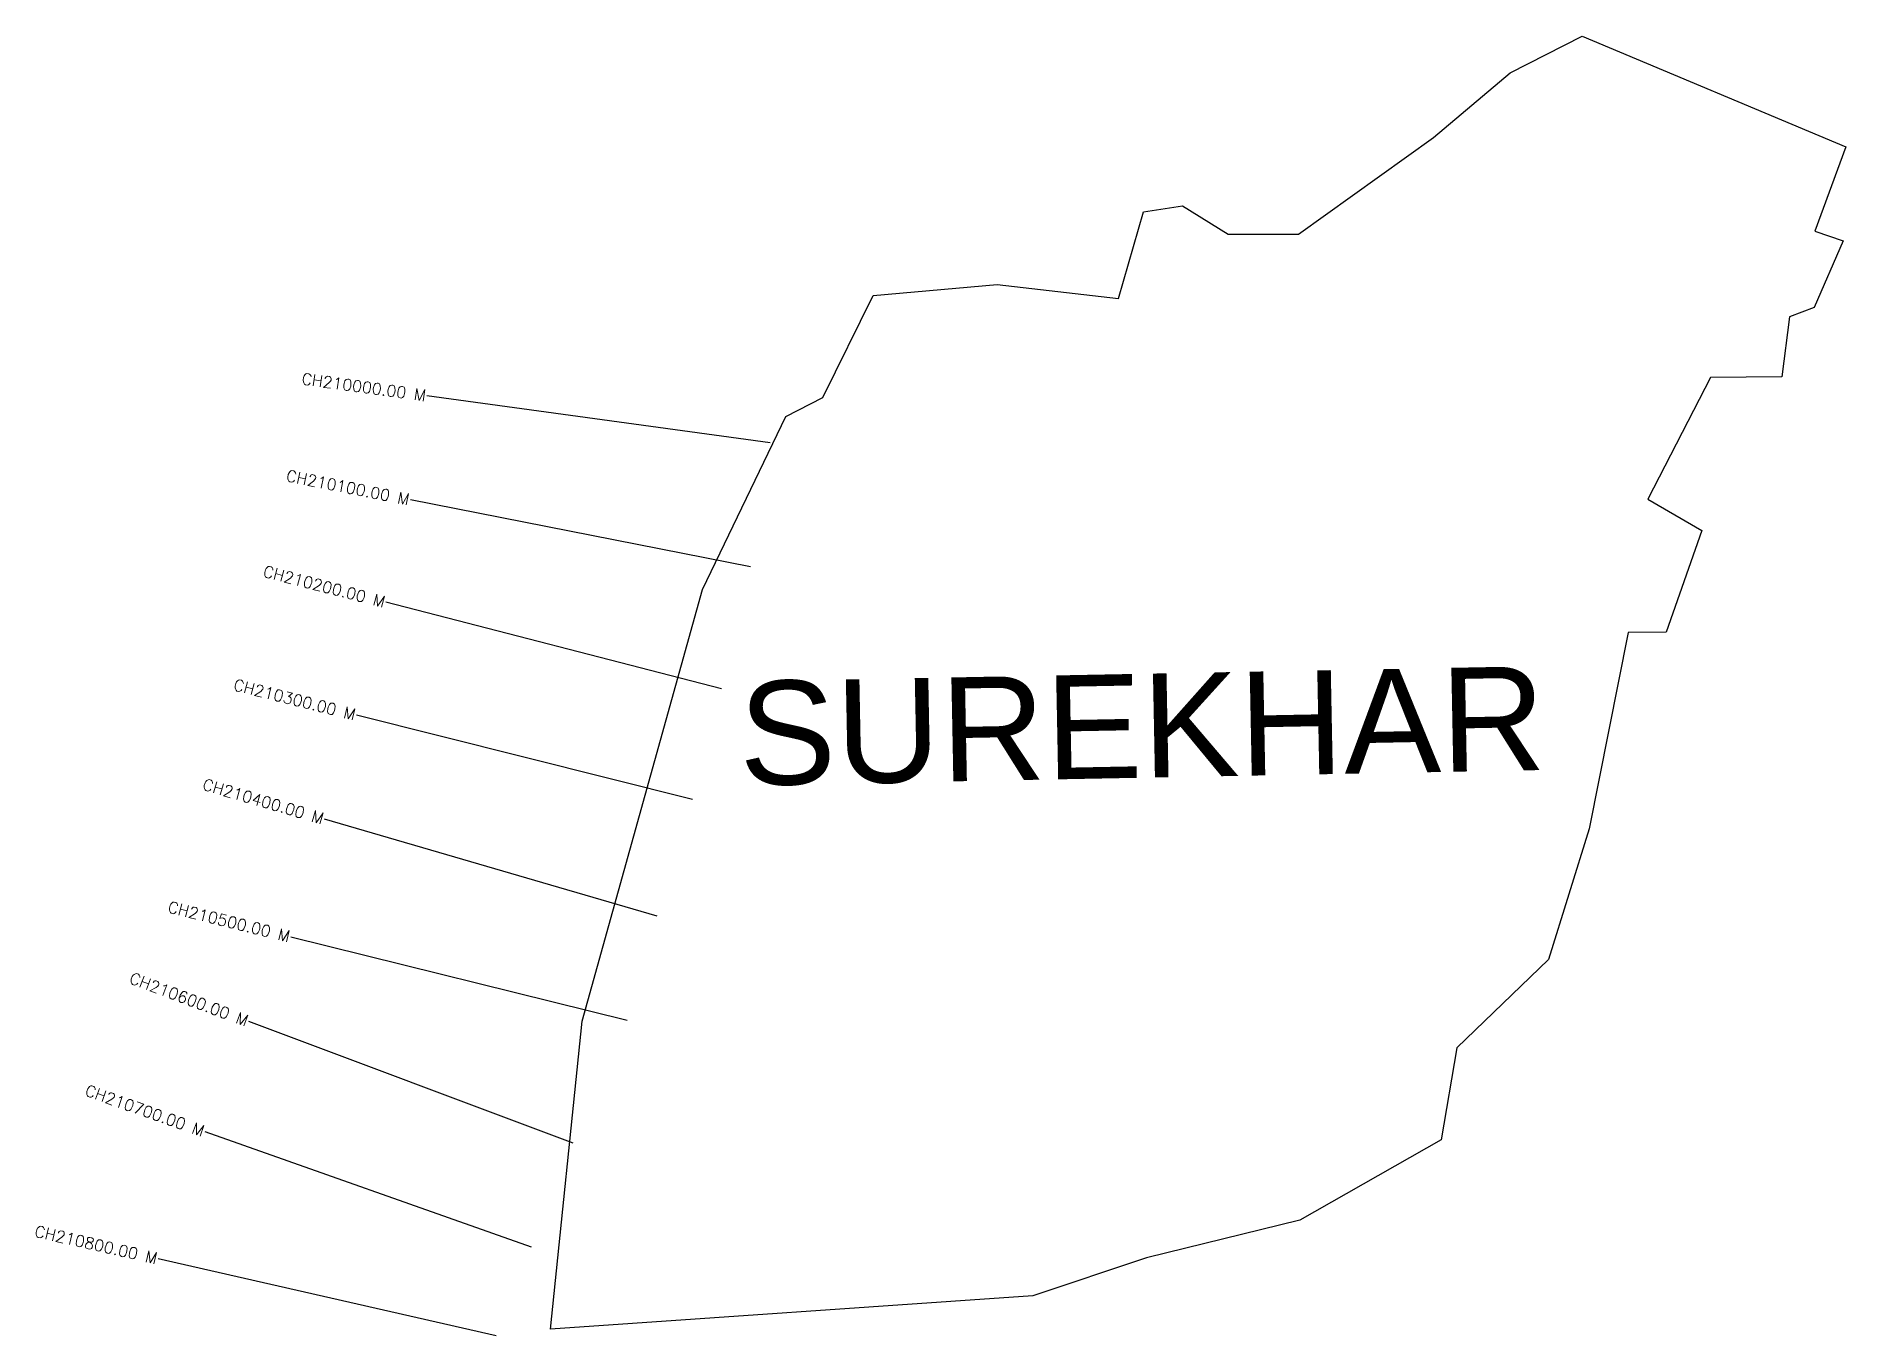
# Model space of a CAD drawing. Header units: metres. Extents: x 274477 to 276044, y 2073999 to 2075125.
import ezdxf
from ezdxf.enums import TextEntityAlignment as Align

# ---------------------------------------------------------------- set-up
doc = ezdxf.new("R2010")
doc.units = ezdxf.units.M
doc.header["$MEASUREMENT"] = 0
for name, color, linetype in [('CS', 134, 'Continuous'), ('CSMark', 6, 'Continuous'), ('village', 3, 'Continuous'), ('VILLAGE NAME', 250, 'Continuous')]:
    doc.layers.add(name, color=color, linetype=linetype)
doc.styles.get("Standard").update_dxf_attribs({"font": 'simplex.shx'})

msp = doc.modelspace()

# ---------------------------------------------------------------- linework, layer by layer
at = {"color": 6, "flags": 128}
msp.add_lwpolyline([(275435.6, 2074972.4), (275469.3, 2074977.7)], dxfattribs=at)
at = {"layer": 'CS'}
for p, q in [((275112.3, 2074772.5), (274815, 2074813.2)), ((275095.1, 2074665.1), (274800.8, 2074723.1)), ((275070, 2074559.4), (274779.5, 2074634.4)), ((275045.1, 2074463.6), (274754.1, 2074536.7)), ((275014.3, 2074362.6), (274726.3, 2074446.6)), ((274988.4, 2074272.4), (274697.2, 2074344.6)), ((274941.7, 2074166.3), (274660.7, 2074271.4)), ((274905.7, 2074076), (274622.9, 2074175.9)), ((274874.9, 2073999.4), (274582.4, 2074066))]:
    msp.add_line(p, q, dxfattribs=at)
at = {"layer": 'village', "color": 6}
for points in [[(275469.3, 2074977.7, 0), (275508.9, 2074953, 0), (275569.7, 2074953.1, 0), (275686.7, 2075036.7, 0), (275753.1, 2075092.9, 0), (275815.4, 2075124.5, 0), (276043.7, 2075028.8, 0), (276016.8, 2074955.7, 0), (276041.5, 2074947.4, 0), (276016.2, 2074889.6, 0), (275994.9, 2074881.5, 0), (275988.4, 2074829.5, 0), (275926.5, 2074829.1, 0), (275872.4, 2074723.6, 0), (275918.9, 2074696.5, 0), (275888.1, 2074608.7, 0), (275855.3, 2074608.2, 0), (275821.5, 2074438.3, 0), (275786.3, 2074325.1, 0), (275706.8, 2074248.8, 0), (275693.4, 2074169.1, 0), (275570.9, 2074099.4, 0), (275438.2, 2074066.9, 0), (275339.8, 2074033.9, 0), (274921.9, 2074005.1, 0), (274949.4, 2074271.8, 0)], [(274949.4, 2074271.8, 0), (275053.7, 2074645.5, 0), (275125.8, 2074795.4, 0), (275157.9, 2074811.7, 0), (275201.6, 2074899.9, 0), (275308.7, 2074909.5, 0), (275414, 2074897.3, 0), (275435.6, 2074972.4, 0)]]:
    msp.add_polyline3d(points, dxfattribs=at)

# ---------------------------------------------------------------- texts
at = {"layer": 'CSMark'}
for s, rotation, p in [('CH210000.00 M', 352.1939, (274814.1, 2074813.4)), ('CH210100.00 M', 348.8424, (274799.8, 2074723.3)), ('CH210200.00 M', 345.5382, (274778.6, 2074634.6)), ('CH210300.00 M', 345.9029, (274753.1, 2074537)), ('CH210400.00 M', 343.7342, (274725.4, 2074446.9)), ('CH210500.00 M', 346.0584, (274696.3, 2074344.9)), ('CH210600.00 M', 339.4847, (274659.8, 2074271.7)), ('CH210700.00 M', 340.5413, (274621.9, 2074176.3)), ('CH210800.00 M', 347.1781, (274581.4, 2074066.2))]:
    msp.add_text(s, height=10, rotation=rotation, dxfattribs=at).set_placement(p, align=Align.MIDDLE_RIGHT)
at = {"layer": 'VILLAGE NAME', "insert": (275084.3, 2074565.8), "char_height": 89.98, "attachment_point": 1, "rotation": 1.1028}
msp.add_mtext_dynamic_manual_height_columns('{\\fArial|b0|i0|c0|p34;SUREKHAR}', width=601.475, gutter_width=449.9, heights=[0], dxfattribs=at)

doc.saveas('drawing.dxf')
